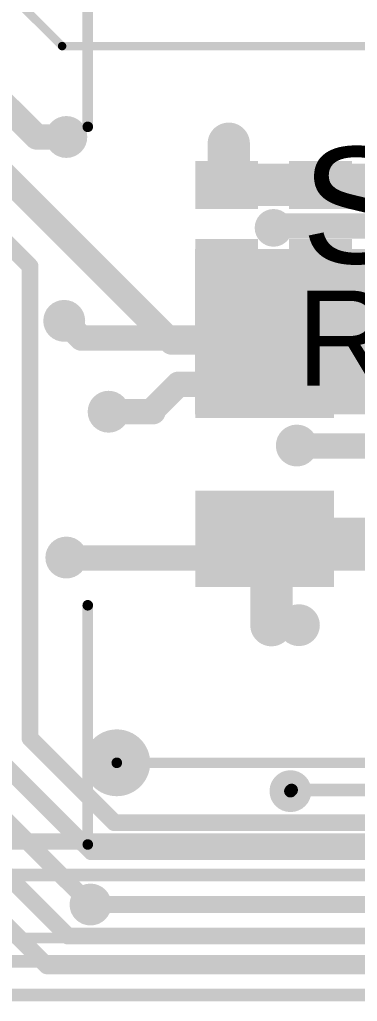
# Model space of a CAD drawing. Header units: millimetres. Extents: x -0.39 to 4.37, y -0.38 to 3.54.
# Drawn here: x 0.9589 to 1.1186, y 1.121 to 1.5855 of the extents above; entities that cross this region are included whole.
import ezdxf

# ---------------------------------------------------------------- set-up
doc = ezdxf.new("R2010")
doc.units = ezdxf.units.MM
doc.header["$MEASUREMENT"] = 0
for name, color, linetype in [('BottomLayer', 5, 'Continuous'), ('BottomPaste', 16, 'Continuous'), ('BottomSolder', 6, 'Continuous'), ('TopLayer', 1, 'Continuous'), ('TopOverlay', 2, 'Continuous'), ('TopSolder', 216, 'Continuous'), ('ViaHoleLayer', 16, 'Continuous')]:
    doc.layers.add(name, color=color, linetype=linetype)
doc.styles.add('Arial', font='', dxfattribs={"height": 0.2})
doc.styles.get('Arial').set_extended_font_data('Arial')

# ---------------------------------------------------------------- blocks, each defined once
blk = doc.blocks.new('BGA_153_321')
at = {"layer": 'TopOverlay', "const_width": 0.005}
for points in [[(-0.11319, 0.2559), (-0.22638, 0.2559)], [(0.22638, 0.2559), (0.11319, 0.2559)], [(0.22638, 0.12795), (0.22638, 0.2559)]]:
    blk.add_lwpolyline(points, dxfattribs=at)
at = {"layer": 'TopOverlay', "const_width": 0.0025}
for points in [[(-0.11444, 0.2559, 1), (-0.11194, 0.2559, 1)], [(0.11194, 0.2559, 1), (0.11444, 0.2559, 1)], [(0.22513, 0.2559, 1), (0.22763, 0.2559, 1)], [(0.22513, 0.2559, 1), (0.22763, 0.2559, 1)]]:
    blk.add_lwpolyline(points, format="xyb", close=True, dxfattribs=at)
blk = doc.blocks.new('C__0402_B_504')
at = {"layer": 'BottomLayer'}
for points in [[(-0.0095, 0.0125), (-0.0095, -0.0125), (-0.0275, -0.0125), (-0.0275, 0.0125)], [(0.0275, 0.0125), (0.0275, -0.0125), (0.0095, -0.0125), (0.0095, 0.0125)]]:
    blk.add_hatch(color=5, dxfattribs=at).paths.add_polyline_path(points)
at = {"layer": 'BottomPaste'}
for points in [[(-0.0095, 0.0125), (-0.0095, -0.0125), (-0.0275, -0.0125), (-0.0275, 0.0125)], [(0.0275, 0.0125), (0.0275, -0.0125), (0.0095, -0.0125), (0.0095, 0.0125)]]:
    blk.add_hatch(color=16, dxfattribs=at).paths.add_polyline_path(points)
at = {"layer": 'BottomSolder'}
for points in [[(-0.00714, 0.01486), (-0.00714, -0.01486), (-0.02986, -0.01486), (-0.02986, 0.01486)], [(0.02986, 0.01486), (0.02986, -0.01486), (0.00714, -0.01486), (0.00714, 0.01486)]]:
    blk.add_hatch(color=6, dxfattribs=at).paths.add_polyline_path(points)
blk = doc.blocks.new('C__0402_B_505')
at = {"layer": 'BottomLayer'}
for points in [[(-0.0095, 0.0125), (-0.0095, -0.0125), (-0.0275, -0.0125), (-0.0275, 0.0125)], [(0.0275, 0.0125), (0.0275, -0.0125), (0.0095, -0.0125), (0.0095, 0.0125)]]:
    blk.add_hatch(color=5, dxfattribs=at).paths.add_polyline_path(points)
at = {"layer": 'BottomPaste'}
for points in [[(-0.0095, 0.0125), (-0.0095, -0.0125), (-0.0275, -0.0125), (-0.0275, 0.0125)], [(0.0275, 0.0125), (0.0275, -0.0125), (0.0095, -0.0125), (0.0095, 0.0125)]]:
    blk.add_hatch(color=16, dxfattribs=at).paths.add_polyline_path(points)
at = {"layer": 'BottomSolder'}
for points in [[(-0.00714, 0.01486), (-0.00714, -0.01486), (-0.02986, -0.01486), (-0.02986, 0.01486)], [(0.02986, 0.01486), (0.02986, -0.01486), (0.00714, -0.01486), (0.00714, 0.01486)]]:
    blk.add_hatch(color=6, dxfattribs=at).paths.add_polyline_path(points)
blk = doc.blocks.new('CAP0805_B_536')
at = {"layer": 'BottomLayer'}
for points in [[(-0.06, 0.03), (-0.02, 0.03), (-0.02, -0.03), (-0.06, -0.03)], [(0.02, 0.03), (0.06, 0.03), (0.06, -0.03), (0.02, -0.03)]]:
    blk.add_hatch(color=5, dxfattribs=at).paths.add_polyline_path(points)
at = {"layer": 'BottomPaste'}
for points in [[(-0.06, 0.03), (-0.02, 0.03), (-0.02, -0.03), (-0.06, -0.03)], [(0.02, 0.03), (0.06, 0.03), (0.06, -0.03), (0.02, -0.03)]]:
    blk.add_hatch(color=16, dxfattribs=at).paths.add_polyline_path(points)
at = {"layer": 'BottomSolder'}
for points in [[(-0.06276, 0.03276), (-0.01724, 0.03276), (-0.01724, -0.03276), (-0.06276, -0.03276)], [(0.01724, 0.03276), (0.06276, 0.03276), (0.06276, -0.03276), (0.01724, -0.03276)]]:
    blk.add_hatch(color=6, dxfattribs=at).paths.add_polyline_path(points)

msp = doc.modelspace()

# ---------------------------------------------------------------- hatches: boundary and pattern name
at = {"layer": 'BottomLayer'}
h = msp.add_hatch(color=5, dxfattribs=at)
edge = h.paths.add_edge_path()
edge.add_arc((0.981, 1.53), 0.00591, 0, 360)
h = msp.add_hatch(color=5, dxfattribs=at)
edge = h.paths.add_edge_path()
edge.add_arc((1.05782, 1.52682), 0.00591, 0, 360)
h = msp.add_hatch(color=5, dxfattribs=at)
edge = h.paths.add_edge_path()
edge.add_arc((1.079, 1.487), 0.00492, 0, 360)
msp.add_hatch(color=5, dxfattribs=at).paths.add_polyline_path([(1.04182, 1.39882), (1.29782, 1.39882), (1.29782, 1.477), (1.04182, 1.477)])
h = msp.add_hatch(color=5, dxfattribs=at)
edge = h.paths.add_edge_path()
edge.add_arc((0.98, 1.443), 0.00591, 0, 360)
h = msp.add_hatch(color=5, dxfattribs=at)
edge = h.paths.add_edge_path()
edge.add_arc((1.001, 1.4), 0.00591, 0, 360)
h = msp.add_hatch(color=5, dxfattribs=at)
edge = h.paths.add_edge_path()
edge.add_arc((1.09, 1.384), 0.00591, 0, 360)
h = msp.add_hatch(color=5, dxfattribs=at)
edge = h.paths.add_edge_path()
edge.add_arc((0.981, 1.331), 0.00591, 0, 360)
h = msp.add_hatch(color=5, dxfattribs=at)
edge = h.paths.add_edge_path()
edge.add_arc((1.091, 1.299), 0.00591, 0, 360)
h = msp.add_hatch(color=5, dxfattribs=at)
edge = h.paths.add_edge_path()
edge.add_arc((1.00486, 1.23388), 0.01181, 0, 360)
h = msp.add_hatch(color=5, dxfattribs=at)
edge = h.paths.add_edge_path()
edge.add_arc((1.087, 1.22047), 0.00591, 0, 360)
h = msp.add_hatch(color=5, dxfattribs=at)
edge = h.paths.add_edge_path()
edge.add_arc((0.99243, 1.16682), 0.00591, 0, 360)
at = {"layer": 'BottomSolder'}
h = msp.add_hatch(color=6, dxfattribs=at)
edge = h.paths.add_edge_path()
edge.add_arc((0.981, 1.53), 0.00991, 0, 360)
h = msp.add_hatch(color=6, dxfattribs=at)
edge = h.paths.add_edge_path()
edge.add_arc((1.05782, 1.52682), 0.00991, 0, 360)
h = msp.add_hatch(color=6, dxfattribs=at)
edge = h.paths.add_edge_path()
edge.add_arc((1.079, 1.487), 0.00892, 0, 360)
h = msp.add_hatch(color=6, dxfattribs=at)
edge = h.paths.add_edge_path()
edge.add_arc((0.98, 1.443), 0.00991, 0, 360)
h = msp.add_hatch(color=6, dxfattribs=at)
edge = h.paths.add_edge_path()
edge.add_arc((1.001, 1.4), 0.00991, 0, 360)
h = msp.add_hatch(color=6, dxfattribs=at)
edge = h.paths.add_edge_path()
edge.add_arc((1.09, 1.384), 0.00991, 0, 360)
h = msp.add_hatch(color=6, dxfattribs=at)
edge = h.paths.add_edge_path()
edge.add_arc((0.981, 1.331), 0.00991, 0, 360)
h = msp.add_hatch(color=6, dxfattribs=at)
edge = h.paths.add_edge_path()
edge.add_arc((1.091, 1.299), 0.00991, 0, 360)
h = msp.add_hatch(color=6, dxfattribs=at)
edge = h.paths.add_edge_path()
edge.add_arc((1.00486, 1.23388), 0.01581, 0, 360)
h = msp.add_hatch(color=6, dxfattribs=at)
edge = h.paths.add_edge_path()
edge.add_arc((1.087, 1.22047), 0.00991, 0, 360)
h = msp.add_hatch(color=6, dxfattribs=at)
edge = h.paths.add_edge_path()
edge.add_arc((0.99243, 1.16682), 0.00991, 0, 360)
at = {"layer": 'TopLayer'}
h = msp.add_hatch(color=1, dxfattribs=at)
edge = h.paths.add_edge_path()
edge.add_arc((0.981, 1.53), 0.00591, 0, 360)
h = msp.add_hatch(color=1, dxfattribs=at)
edge = h.paths.add_edge_path()
edge.add_arc((1.05782, 1.52682), 0.00591, 0, 360)
h = msp.add_hatch(color=1, dxfattribs=at)
edge = h.paths.add_edge_path()
edge.add_arc((1.079, 1.487), 0.00492, 0, 360)
h = msp.add_hatch(color=1, dxfattribs=at)
edge = h.paths.add_edge_path()
edge.add_arc((0.98, 1.443), 0.00591, 0, 360)
h = msp.add_hatch(color=1, dxfattribs=at)
edge = h.paths.add_edge_path()
edge.add_arc((1.001, 1.4), 0.00591, 0, 360)
h = msp.add_hatch(color=1, dxfattribs=at)
edge = h.paths.add_edge_path()
edge.add_arc((1.09, 1.384), 0.00591, 0, 360)
h = msp.add_hatch(color=1, dxfattribs=at)
edge = h.paths.add_edge_path()
edge.add_arc((0.981, 1.331), 0.00591, 0, 360)
h = msp.add_hatch(color=1, dxfattribs=at)
edge = h.paths.add_edge_path()
edge.add_arc((1.091, 1.299), 0.00591, 0, 360)
h = msp.add_hatch(color=1, dxfattribs=at)
edge = h.paths.add_edge_path()
edge.add_arc((1.00486, 1.23388), 0.01181, 0, 360)
h = msp.add_hatch(color=1, dxfattribs=at)
edge = h.paths.add_edge_path()
edge.add_arc((1.087, 1.22047), 0.00591, 0, 360)
h = msp.add_hatch(color=1, dxfattribs=at)
edge = h.paths.add_edge_path()
edge.add_arc((0.99243, 1.16682), 0.00591, 0, 360)
at = {"layer": 'TopSolder'}
h = msp.add_hatch(color=216, dxfattribs=at)
edge = h.paths.add_edge_path()
edge.add_arc((0.981, 1.53), 0.00991, 0, 360)
h = msp.add_hatch(color=216, dxfattribs=at)
edge = h.paths.add_edge_path()
edge.add_arc((1.05782, 1.52682), 0.00991, 0, 360)
h = msp.add_hatch(color=216, dxfattribs=at)
edge = h.paths.add_edge_path()
edge.add_arc((1.079, 1.487), 0.00892, 0, 360)
h = msp.add_hatch(color=216, dxfattribs=at)
edge = h.paths.add_edge_path()
edge.add_arc((0.98, 1.443), 0.00991, 0, 360)
h = msp.add_hatch(color=216, dxfattribs=at)
edge = h.paths.add_edge_path()
edge.add_arc((1.001, 1.4), 0.00991, 0, 360)
h = msp.add_hatch(color=216, dxfattribs=at)
edge = h.paths.add_edge_path()
edge.add_arc((1.09, 1.384), 0.00991, 0, 360)
h = msp.add_hatch(color=216, dxfattribs=at)
edge = h.paths.add_edge_path()
edge.add_arc((0.981, 1.331), 0.00991, 0, 360)
h = msp.add_hatch(color=216, dxfattribs=at)
edge = h.paths.add_edge_path()
edge.add_arc((1.091, 1.299), 0.00991, 0, 360)
h = msp.add_hatch(color=216, dxfattribs=at)
edge = h.paths.add_edge_path()
edge.add_arc((1.00486, 1.23388), 0.01581, 0, 360)
h = msp.add_hatch(color=216, dxfattribs=at)
edge = h.paths.add_edge_path()
edge.add_arc((1.087, 1.22047), 0.00991, 0, 360)
h = msp.add_hatch(color=216, dxfattribs=at)
edge = h.paths.add_edge_path()
edge.add_arc((0.99243, 1.16682), 0.00991, 0, 360)
at = {"layer": 'ViaHoleLayer'}
h = msp.add_hatch(color=16, dxfattribs=at)
edge = h.paths.add_edge_path()
edge.add_arc((0.981, 1.53), 0.00394, 0, 360)
h = msp.add_hatch(color=16, dxfattribs=at)
edge = h.paths.add_edge_path()
edge.add_arc((1.05782, 1.52682), 0.00394, 0, 360)
h = msp.add_hatch(color=16, dxfattribs=at)
edge = h.paths.add_edge_path()
edge.add_arc((1.079, 1.487), 0.00394, 0, 360)
h = msp.add_hatch(color=16, dxfattribs=at)
edge = h.paths.add_edge_path()
edge.add_arc((0.98, 1.443), 0.00394, 0, 360)
h = msp.add_hatch(color=16, dxfattribs=at)
edge = h.paths.add_edge_path()
edge.add_arc((1.001, 1.4), 0.00394, 0, 360)
h = msp.add_hatch(color=16, dxfattribs=at)
edge = h.paths.add_edge_path()
edge.add_arc((1.09, 1.384), 0.00394, 0, 360)
h = msp.add_hatch(color=16, dxfattribs=at)
edge = h.paths.add_edge_path()
edge.add_arc((0.981, 1.331), 0.00394, 0, 360)
h = msp.add_hatch(color=16, dxfattribs=at)
edge = h.paths.add_edge_path()
edge.add_arc((1.091, 1.299), 0.00394, 0, 360)
h = msp.add_hatch(color=16, dxfattribs=at)
edge = h.paths.add_edge_path()
edge.add_arc((1.00486, 1.23388), 0.00591, 0, 360)
h = msp.add_hatch(color=16, dxfattribs=at)
edge = h.paths.add_edge_path()
edge.add_arc((1.087, 1.22047), 0.00394, 0, 360)
h = msp.add_hatch(color=16, dxfattribs=at)
edge = h.paths.add_edge_path()
edge.add_arc((0.99243, 1.16682), 0.00394, 0, 360)

# ---------------------------------------------------------------- linework, layer by layer
at = {"layer": 'BottomLayer'}
for points, const_width in [([(0.6114, 1.85243), (1.03085, 1.43297)], 0.012), ([(0.91, 1.642), (0.979, 1.573)], 0.004), ([(0.922, 1.575), (0.967, 1.53)], 0.012), ([(0.979, 1.573), (1.218, 1.573)], 0.004), ([(0.967, 1.53), (0.981, 1.53)], 0.012), ([(1.05782, 1.50732), (1.05782, 1.52682)], 0.02), ([(1.05782, 1.50732), (1.10122, 1.50732)], 0.02), ([(1.10122, 1.50732), (1.14562, 1.50732)], 0.02), ([(1.05682, 1.419), (1.05682, 1.46432)], 0.012), ([(1.03085, 1.43297), (1.04782, 1.43297)], 0.012), ([(1.04782, 1.43297), (1.05082, 1.42997)], 0.012), ([(1.05082, 1.413), (1.05082, 1.42997)], 0.012), ([(1.05082, 1.413), (1.05682, 1.419)], 0.012), ([(1.021, 1.4), (1.034, 1.413)], 0.012), ([(1.034, 1.413), (1.05082, 1.413)], 0.012), ([(1.001, 1.4), (1.021, 1.4)], 0.012), ([(1.021, 1.4), (1.022, 1.4)], 0.012), ([(1.07482, 1.33982), (1.15482, 1.33982)], 0.02), ([(1.07482, 1.33982), (1.078, 1.33664)], 0.02), ([(1.078, 1.299), (1.078, 1.33664)], 0.02), ([(0.80865, 1.19799), (1.27199, 1.19799)], 0.005), ([(0.422, 1.18082), (1.28582, 1.18082)], 0.006), ([(0.55632, 1.151), (1.284, 1.151)], 0.005), ([(0.58336, 1.14), (1.303, 1.14)], 0.006)]:
    msp.add_lwpolyline(points, dxfattribs=dict(at, const_width=const_width))
for points, const_width in [([(0.978, 1.573, 1), (0.98, 1.573, 1)], 0.002), ([(0.978, 1.573, 1), (0.98, 1.573, 1)], 0.002), ([(0.964, 1.53, 1), (0.97, 1.53, 1)], 0.006), ([(0.964, 1.53, 1), (0.97, 1.53, 1)], 0.006), ([(0.978, 1.53, 1), (0.984, 1.53, 1)], 0.006), ([(1.05282, 1.52682, 1), (1.06282, 1.52682, 1)], 0.01), ([(1.05282, 1.50732, 1), (1.06282, 1.50732, 1)], 0.01), ([(1.05282, 1.50732, 1), (1.06282, 1.50732, 1)], 0.01), ([(1.09622, 1.50732, 1), (1.10622, 1.50732, 1)], 0.01), ([(1.09622, 1.50732, 1), (1.10622, 1.50732, 1)], 0.01), ([(1.05382, 1.46432, 1), (1.05982, 1.46432, 1)], 0.006), ([(1.02785, 1.43297, 1), (1.03385, 1.43297, 1)], 0.006), ([(1.02785, 1.43297, 1), (1.03385, 1.43297, 1)], 0.006), ([(1.04482, 1.43297, 1), (1.05082, 1.43297, 1)], 0.006), ([(1.04482, 1.43297, 1), (1.05082, 1.43297, 1)], 0.006), ([(1.04782, 1.42997, 1), (1.05382, 1.42997, 1)], 0.006), ([(1.04782, 1.42997, 1), (1.05382, 1.42997, 1)], 0.006), ([(1.05382, 1.419, 1), (1.05982, 1.419, 1)], 0.006), ([(1.05382, 1.419, 1), (1.05982, 1.419, 1)], 0.006), ([(1.031, 1.413, 1), (1.037, 1.413, 1)], 0.006), ([(1.031, 1.413, 1), (1.037, 1.413, 1)], 0.006), ([(1.04782, 1.413, 1), (1.05382, 1.413, 1)], 0.006), ([(1.04782, 1.413, 1), (1.05382, 1.413, 1)], 0.006), ([(1.04782, 1.413, 1), (1.05382, 1.413, 1)], 0.006), ([(0.998, 1.4, 1), (1.004, 1.4, 1)], 0.006), ([(1.018, 1.4, 1), (1.024, 1.4, 1)], 0.006), ([(1.018, 1.4, 1), (1.024, 1.4, 1)], 0.006), ([(1.018, 1.4, 1), (1.024, 1.4, 1)], 0.006), ([(1.019, 1.4, 1), (1.025, 1.4, 1)], 0.006), ([(1.06982, 1.33982, 1), (1.07982, 1.33982, 1)], 0.01), ([(1.06982, 1.33982, 1), (1.07982, 1.33982, 1)], 0.01), ([(1.073, 1.33664, 1), (1.083, 1.33664, 1)], 0.01), ([(1.073, 1.33664, 1), (1.083, 1.33664, 1)], 0.01), ([(1.073, 1.299, 1), (1.083, 1.299, 1)], 0.01)]:
    msp.add_lwpolyline(points, format="xyb", close=True, dxfattribs=dict(at, const_width=const_width))
at = {"layer": 'TopLayer'}
for points, const_width in [([(0.92245, 1.51019), (0.96382, 1.46882)], 0.008), ([(1.079, 1.487), (1.07982, 1.48782)], 0.012), ([(1.07982, 1.48782), (1.23982, 1.48782)], 0.012), ([(0.96382, 1.24549), (0.96382, 1.46882)], 0.008), ([(0.98, 1.443), (0.98818, 1.43482)], 0.012), ([(0.98818, 1.43482), (1.23982, 1.43482)], 0.012), ([(1.091, 1.384), (1.09118, 1.38382)], 0.012), ([(1.09118, 1.38382), (1.23982, 1.38382)], 0.012), ([(0.981, 1.331), (0.98118, 1.33082)], 0.012), ([(0.98118, 1.33082), (1.23982, 1.33082)], 0.012), ([(0.96382, 1.24549), (1.00374, 1.20557)], 0.008), ([(0.94782, 1.23682), (0.99282, 1.19182)], 0.008), ([(1.00486, 1.23388), (1.31388, 1.23388)], 0.005), ([(0.93182, 1.22743), (0.99243, 1.16682)], 0.008), ([(0.91582, 1.21782), (0.98173, 1.15192)], 0.008), ([(1.087, 1.22047), (1.08753, 1.221)], 0.006), ([(1.08753, 1.221), (1.32, 1.221)], 0.006), ([(0.89682, 1.21282), (0.97182, 1.13782)], 0.008), ([(1.00374, 1.20557), (1.32757, 1.20557)], 0.008), ([(0.99282, 1.19182), (1.34882, 1.19182)], 0.008), ([(0.99243, 1.16682), (1.35182, 1.16682)], 0.008), ([(0.98173, 1.15192), (1.36492, 1.15192)], 0.008), ([(0.97182, 1.13782), (1.38482, 1.13782)], 0.008), ([(0.611, 1.124), (1.452, 1.124)], 0.006)]:
    msp.add_lwpolyline(points, dxfattribs=dict(at, const_width=const_width))
for points, const_width in [([(1.076, 1.487, 1), (1.082, 1.487, 1)], 0.006), ([(1.07682, 1.48782, 1), (1.08282, 1.48782, 1)], 0.006), ([(1.07682, 1.48782, 1), (1.08282, 1.48782, 1)], 0.006), ([(0.96182, 1.46882, 1), (0.96582, 1.46882, 1)], 0.004), ([(0.96182, 1.46882, 1), (0.96582, 1.46882, 1)], 0.004), ([(0.977, 1.443, 1), (0.983, 1.443, 1)], 0.006), ([(0.98518, 1.43482, 1), (0.99118, 1.43482, 1)], 0.006), ([(0.98518, 1.43482, 1), (0.99118, 1.43482, 1)], 0.006), ([(1.088, 1.384, 1), (1.094, 1.384, 1)], 0.006), ([(1.08818, 1.38382, 1), (1.09418, 1.38382, 1)], 0.006), ([(1.08818, 1.38382, 1), (1.09418, 1.38382, 1)], 0.006), ([(0.978, 1.331, 1), (0.984, 1.331, 1)], 0.006), ([(0.97818, 1.33082, 1), (0.98418, 1.33082, 1)], 0.006), ([(0.97818, 1.33082, 1), (0.98418, 1.33082, 1)], 0.006), ([(0.96182, 1.24549, 1), (0.96582, 1.24549, 1)], 0.004), ([(0.96182, 1.24549, 1), (0.96582, 1.24549, 1)], 0.004), ([(1.00361, 1.23388, 1), (1.00611, 1.23388, 1)], 0.0025), ([(1.0855, 1.22047, 1), (1.0885, 1.22047, 1)], 0.003), ([(1.08603, 1.221, 1), (1.08903, 1.221, 1)], 0.003), ([(1.08603, 1.221, 1), (1.08903, 1.221, 1)], 0.003), ([(1.00174, 1.20557, 1), (1.00574, 1.20557, 1)], 0.004), ([(1.00174, 1.20557, 1), (1.00574, 1.20557, 1)], 0.004), ([(0.99082, 1.19182, 1), (0.99482, 1.19182, 1)], 0.004), ([(0.99082, 1.19182, 1), (0.99482, 1.19182, 1)], 0.004), ([(0.99043, 1.16682, 1), (0.99443, 1.16682, 1)], 0.004), ([(0.99043, 1.16682, 1), (0.99443, 1.16682, 1)], 0.004), ([(0.97973, 1.15192, 1), (0.98373, 1.15192, 1)], 0.004), ([(0.97973, 1.15192, 1), (0.98373, 1.15192, 1)], 0.004), ([(0.96982, 1.13782, 1), (0.97382, 1.13782, 1)], 0.004), ([(0.96982, 1.13782, 1), (0.97382, 1.13782, 1)], 0.004)]:
    msp.add_lwpolyline(points, format="xyb", close=True, dxfattribs=dict(at, const_width=const_width))

# ---------------------------------------------------------------- block references
for name, p, rotation in [('BGA_153_321', (0.73524, 1.42161), 270), ('C__0402_B_505', (1.05682, 1.48882), 90), ('C__0402_B_504', (1.10122, 1.48882), 90), ('CAP0805_B_536', (1.07482, 1.37982), 270)]:
    msp.add_blockref(name, p, dxfattribs=dict(rotation=rotation))

# ---------------------------------------------------------------- texts
at = {"layer": 'TopOverlay', "style": 'Arial'}
for s, height, p in [('SB17', 0.055, (1.09219, 1.47021)), ('R57', 0.045, (1.08984, 1.41233))]:
    msp.add_text(s, height=height, dxfattribs=at).set_placement(p)

doc.saveas('drawing.dxf')
